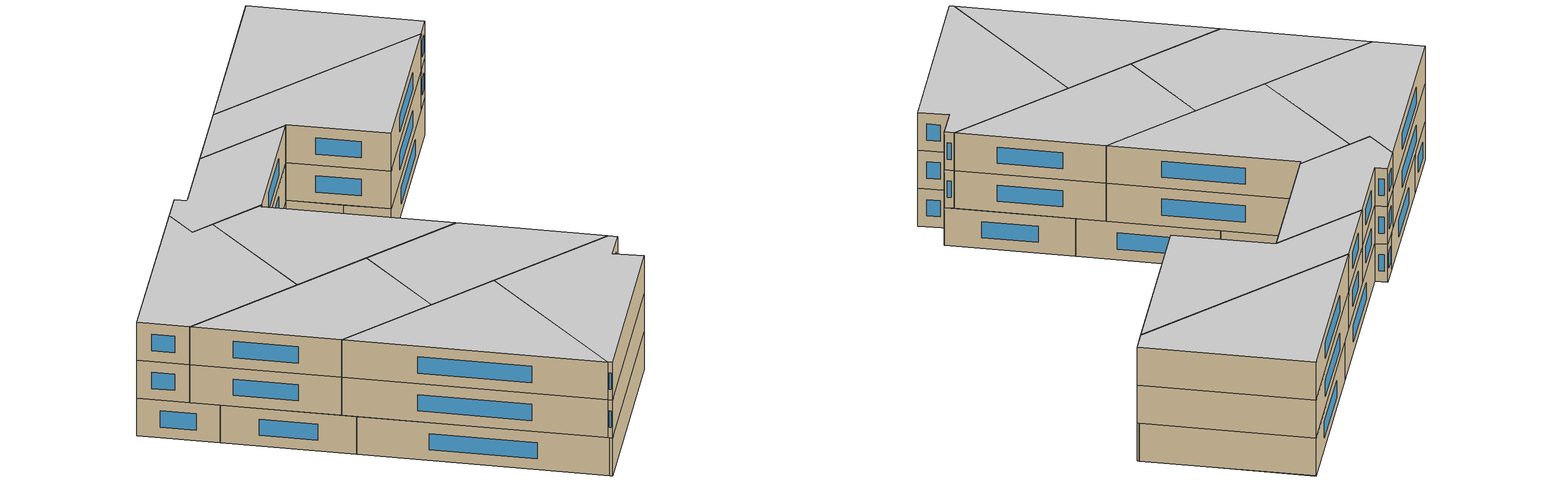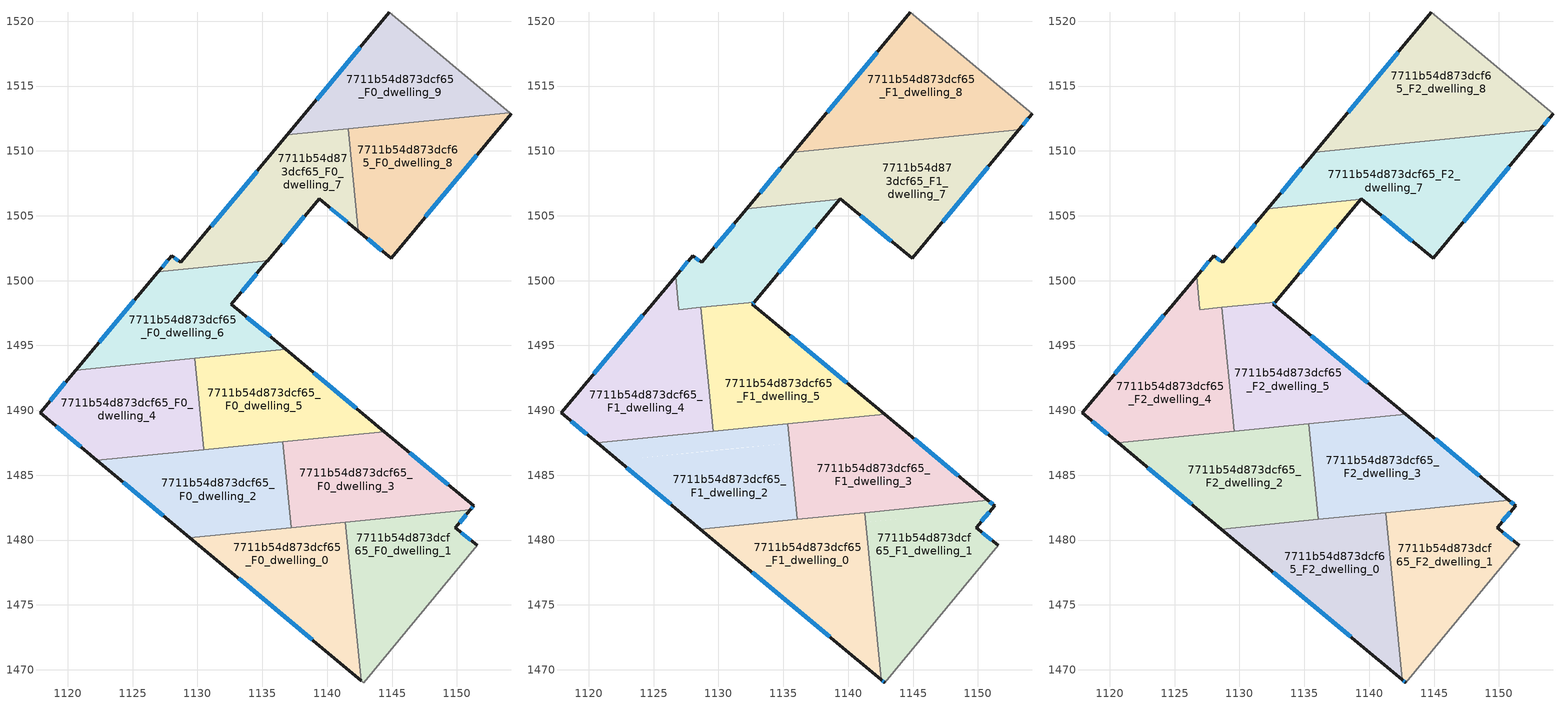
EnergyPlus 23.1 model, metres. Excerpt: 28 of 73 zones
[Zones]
7711b54d873dcf65_F0_dwelling_0
 floor ground (EU_floor_Construction): 1141.41,1481.38 1142.62,1469.16 1129.4,1480.18 z0
 wall outside (EU_wall_Construction): 1129.4,1480.18 1142.62,1469.16 z0:3
 wall to 7711b54d873dcf65_F0_dwelling_1 (EU_wall_Construction): 1142.62,1469.16 1141.41,1481.38 z0:3
 wall to 7711b54d873dcf65_F0_dwelling_2 (EU_wall_Construction): 1137.23,1480.96 1129.4,1480.18 z0:3
 wall to 7711b54d873dcf65_F0_dwelling_3 (EU_wall_Construction): 1141.41,1481.38 1137.23,1480.96 z0:3
 window (EU_Window_Construction): 1133.18,1477.03 1138.85,1472.31 z0.86:2.14
7711b54d873dcf65_F0_dwelling_1
 floor ground (EU_floor_Construction): 1151.03,1482.34 1149.87,1480.95 1151.57,1479.59 1142.8,1469.02 1142.62,1469.16 1141.41,1481.38 z0
 wall outside (EU_wall_Construction): 1151.57,1479.59 1149.87,1480.95 1151.03,1482.34 z0:3
 wall adiabatic (EU_wall_Construction): 1142.62,1469.16 1142.8,1469.02 1151.57,1479.59 z0:3
 wall to 7711b54d873dcf65_F0_dwelling_3 (EU_wall_Construction): 1151.03,1482.34 1141.41,1481.38 z0:3
 window (EU_Window_Construction): 1151.08,1479.98 1150.35,1480.56 / 1150.2,1481.35 1150.7,1481.94 z0.86:2.14
7711b54d873dcf65_F0_dwelling_2
 floor ground (EU_floor_Construction): 1136.57,1487.58 1137.23,1480.96 1129.4,1480.18 1122.23,1486.16 z0
 wall outside (EU_wall_Construction): 1122.23,1486.16 1129.4,1480.18 z0:3
 wall to 7711b54d873dcf65_F0_dwelling_3 (EU_wall_Construction): 1137.23,1480.96 1136.57,1487.58 z0:3
 wall to 7711b54d873dcf65_F0_dwelling_4 (EU_wall_Construction): 1130.5,1486.98 1122.23,1486.16 z0:3
 wall to 7711b54d873dcf65_F0_dwelling_5 (EU_wall_Construction): 1136.57,1487.58 1130.5,1486.98 z0:3
 window (EU_Window_Construction): 1124.28,1484.45 1127.35,1481.89 z0.86:2.14
7711b54d873dcf65_F0_dwelling_3
 floor ground (EU_floor_Construction): 1151.28,1482.63 1151.03,1482.34 1137.23,1480.96 1136.57,1487.58 1144.4,1488.36 z0
 wall outside (EU_wall_Construction): 1151.03,1482.34 1151.28,1482.63 1144.4,1488.36 z0:3
 wall to 7711b54d873dcf65_F0_dwelling_5 (EU_wall_Construction): 1144.4,1488.36 1136.57,1487.58 z0:3
 window (EU_Window_Construction): 1149.31,1484.27 1146.37,1486.73 / 1151.1,1482.42 1151.21,1482.55 z0.86:2.14
7711b54d873dcf65_F0_dwelling_4
 floor ground (EU_floor_Construction): 1129.8,1494 1130.5,1486.98 1122.23,1486.16 1117.86,1489.8 1120.6,1493.08 z0
 wall outside (EU_wall_Construction): 1120.6,1493.08 1117.86,1489.8 1122.23,1486.16 z0:3
 wall to 7711b54d873dcf65_F0_dwelling_5 (EU_wall_Construction): 1130.5,1486.98 1129.8,1494 z0:3
 wall to 7711b54d873dcf65_F0_dwelling_6 (EU_wall_Construction): 1129.8,1494 1120.6,1493.08 z0:3
 window (EU_Window_Construction): 1119.82,1492.15 1118.64,1490.74 / 1119.11,1488.76 1120.98,1487.2 z0.86:2.14
7711b54d873dcf65_F0_dwelling_5
 floor ground (EU_floor_Construction): 1144.4,1488.36 1130.5,1486.98 1129.8,1494 1136.8,1494.7 z0
 wall outside (EU_wall_Construction): 1144.4,1488.36 1136.8,1494.7 z0:3
 wall to 7711b54d873dcf65_F0_dwelling_6 (EU_wall_Construction): 1136.8,1494.7 1129.8,1494 z0:3
 window (EU_Window_Construction): 1142.23,1490.17 1138.97,1492.89 z0.86:2.14
7711b54d873dcf65_F0_dwelling_6
 floor ground (EU_floor_Construction): 1135.4,1501.54 1135.35,1501.48 1132.61,1498.19 1136.8,1494.7 1120.6,1493.08 1126.94,1500.64 1126.99,1500.7 z0
 wall outside (EU_wall_Construction): 1126.99,1500.7 1126.94,1500.64 1120.6,1493.08 / 1136.8,1494.7 1132.61,1498.19 1135.35,1501.48 1135.4,1501.54 z0:3
 wall to 7711b54d873dcf65_F0_dwelling_7 (EU_wall_Construction): 1135.4,1501.54 1126.99,1500.7 z0:3
 window (EU_Window_Construction): 1133.4,1499.13 1134.57,1500.54 / 1135.61,1495.69 1133.81,1497.19 / 1125.13,1498.48 1122.42,1495.24 z0.86:2.14
7711b54d873dcf65_F0_dwelling_7
 floor ground (EU_floor_Construction): 1141.61,1511.71 1142.4,1503.81 1139.37,1506.31 1135.4,1501.54 1126.99,1500.7 1128.02,1501.93 1128.73,1501.4 1136.93,1511.24 z0
 wall outside (EU_wall_Construction): 1136.93,1511.24 1128.73,1501.4 1128.02,1501.93 1126.99,1500.7 / 1135.4,1501.54 1139.37,1506.31 1142.4,1503.81 z0:3
 wall to 7711b54d873dcf65_F0_dwelling_8 (EU_wall_Construction): 1142.4,1503.81 1141.61,1511.71 z0:3
 wall to 7711b54d873dcf65_F0_dwelling_9 (EU_wall_Construction): 1141.61,1511.71 1136.93,1511.24 z0:3
 window (EU_Window_Construction): 1128.52,1501.55 1128.22,1501.78 / 1134.59,1508.43 1131.07,1504.21 / 1140.24,1505.59 1141.53,1504.52 / 1136.54,1502.9 1138.24,1504.94 / 1127.72,1501.58 1127.28,1501.05 z0.86:2.14
7711b54d873dcf65_F0_dwelling_8
 floor ground (EU_floor_Construction): 1154.17,1512.86 1144.92,1501.72 1142.4,1503.81 1141.61,1511.71 1154.07,1512.95 z0
 wall outside (EU_wall_Construction): 1142.4,1503.81 1144.92,1501.72 1154.17,1512.86 z0:3
 wall adiabatic (EU_wall_Construction): 1154.17,1512.86 1154.07,1512.95 z0:3
 wall to 7711b54d873dcf65_F0_dwelling_9 (EU_wall_Construction): 1154.07,1512.95 1141.61,1511.71 z0:3
 window (EU_Window_Construction): 1143.12,1503.21 1144.2,1502.32 / 1147.56,1504.91 1151.53,1509.68 z0.86:2.14
7711b54d873dcf65_F0_dwelling_9
 floor ground (EU_floor_Construction): 1154.07,1512.95 1136.93,1511.24 1144.8,1520.67 z0
 wall outside (EU_wall_Construction): 1144.8,1520.67 1136.93,1511.24 z0:3
 wall adiabatic (EU_wall_Construction): 1154.07,1512.95 1144.8,1520.67 z0:3
 window (EU_Window_Construction): 1142.55,1517.98 1139.18,1513.93 z0.86:2.14
7711b54d873dcf65_F1_dwelling_0
 floor to 7711b54d873dcf65_F0_dwelling_0 (EU_floor_Construction): 1141.33,1481.37 1142.54,1469.23 1129.4,1480.18 z3
 floor to 7711b54d873dcf65_F0_dwelling_2 (EU_floor_Construction): 1137.15,1481.7 1137.23,1480.96 1129.4,1480.18 1128.6,1480.85 z3
 floor to 7711b54d873dcf65_F0_dwelling_3 (EU_floor_Construction): 1141.26,1482.11 1141.33,1481.37 1137.23,1480.96 1137.15,1481.7 z3
 wall outside (EU_wall_Construction): 1128.6,1480.85 1142.54,1469.23 z3:6
 wall to 7711b54d873dcf65_F1_dwelling_1 (EU_wall_Construction): 1142.54,1469.23 1141.26,1482.11 z3:6
 wall to 7711b54d873dcf65_F1_dwelling_2 (EU_wall_Construction): 1136.07,1481.59 1128.6,1480.85 z3:6
 wall to 7711b54d873dcf65_F1_dwelling_3 (EU_wall_Construction): 1141.26,1482.11 1136.07,1481.59 z3:6
 window (EU_Window_Construction): 1132.58,1477.53 1138.56,1472.55 z3.86:5.14
7711b54d873dcf65_F1_dwelling_1
 floor to 7711b54d873dcf65_F0_dwelling_1 (EU_floor_Construction): 1151.03,1482.34 1149.87,1480.95 1151.57,1479.59 1142.8,1469.02 1142.62,1469.16 1141.41,1481.38 z3
 floor to 7711b54d873dcf65_F0_dwelling_3 (EU_floor_Construction): 1151.28,1482.63 1151.03,1482.34 1141.33,1481.37 1141.26,1482.11 1150.77,1483.06 z3
 floor to 7711b54d873dcf65_F0_dwelling_0 (EU_floor_Construction): 1141.41,1481.38 1142.62,1469.16 1142.54,1469.23 1141.33,1481.37 z3
 wall outside (EU_wall_Construction): 1151.57,1479.59 1149.87,1480.95 1151.28,1482.63 1150.77,1483.06 / 1142.54,1469.23 1142.8,1469.02 z3:6
 wall adiabatic (EU_wall_Construction): 1142.8,1469.02 1151.57,1479.59 z3:6
 wall to 7711b54d873dcf65_F1_dwelling_3 (EU_wall_Construction): 1150.77,1483.06 1141.26,1482.11 z3:6
 window (EU_Window_Construction): 1150.27,1481.43 1150.88,1482.15 / 1151.08,1479.98 1150.35,1480.56 / 1142.61,1469.17 1142.73,1469.08 / 1151.13,1482.75 1150.92,1482.94 z3.86:5.14
7711b54d873dcf65_F1_dwelling_2
 floor to 7711b54d873dcf65_F0_dwelling_2 (EU_floor_Construction): 1135.49,1487.48 1136.07,1481.59 1128.6,1480.85 1122.24,1486.16 z3
 floor to 7711b54d873dcf65_F0_dwelling_4 (EU_floor_Construction): 1130.35,1488.45 1130.5,1486.98 1122.24,1486.16 1120.64,1487.48 z3
 floor to 7711b54d873dcf65_F0_dwelling_5 (EU_floor_Construction): 1135.34,1488.95 1135.49,1487.48 1130.5,1486.98 1130.35,1488.45 z3
 wall outside (EU_wall_Construction): 1120.64,1487.48 1128.6,1480.85 z3:6
 wall to 7711b54d873dcf65_F1_dwelling_3 (EU_wall_Construction): 1136.07,1481.59 1135.34,1488.95 z3:6
 wall to 7711b54d873dcf65_F1_dwelling_4 (EU_wall_Construction): 1129.59,1488.37 1120.64,1487.48 z3:6
 wall to 7711b54d873dcf65_F1_dwelling_5 (EU_wall_Construction): 1135.34,1488.95 1129.59,1488.37 z3:6
 window (EU_Window_Construction): 1122.92,1485.59 1126.33,1482.75 z3.86:5.14
7711b54d873dcf65_F1_dwelling_3
 floor to 7711b54d873dcf65_F0_dwelling_3 (EU_floor_Construction): 1150.77,1483.06 1137.15,1481.7 1136.57,1487.58 1144.4,1488.36 z3
 floor to 7711b54d873dcf65_F0_dwelling_5 (EU_floor_Construction): 1144.4,1488.36 1135.49,1487.48 1135.34,1488.95 1142.81,1489.69 z3
 floor to 7711b54d873dcf65_F0_dwelling_2 (EU_floor_Construction): 1136.57,1487.58 1137.15,1481.7 1136.07,1481.59 1135.49,1487.48 z3
 wall outside (EU_wall_Construction): 1150.77,1483.06 1142.81,1489.69 z3:6
 wall to 7711b54d873dcf65_F1_dwelling_5 (EU_wall_Construction): 1142.81,1489.69 1135.34,1488.95 z3:6
 window (EU_Window_Construction): 1148.5,1484.95 1145.08,1487.8 z3.86:5.14
7711b54d873dcf65_F1_dwelling_4
 floor to 7711b54d873dcf65_F0_dwelling_4 (EU_floor_Construction): 1129.04,1493.92 1129.59,1488.37 1120.64,1487.48 1117.86,1489.8 1120.61,1493.08 z3
 floor to 7711b54d873dcf65_F0_dwelling_6 (EU_floor_Construction): 1126.7,1500.35 1126.95,1497.77 1128.64,1497.94 1129.04,1493.92 1120.61,1493.08 z3
 wall outside (EU_wall_Construction): 1126.7,1500.35 1117.86,1489.8 1120.64,1487.48 z3:6
 wall to 7711b54d873dcf65_F1_dwelling_6 (EU_wall_Construction): 1128.64,1497.94 1126.95,1497.77 1126.7,1500.35 z3:6
 wall to 7711b54d873dcf65_F1_dwelling_5 (EU_wall_Construction): 1129.59,1488.37 1128.64,1497.94 z3:6
 window (EU_Window_Construction): 1118.65,1489.14 1119.85,1488.15 / 1124.17,1497.34 1120.38,1492.82 z3.86:5.14
7711b54d873dcf65_F1_dwelling_5
 floor to 7711b54d873dcf65_F0_dwelling_5 (EU_floor_Construction): 1142.81,1489.69 1130.35,1488.45 1129.8,1494 1136.8,1494.7 z3
 floor to 7711b54d873dcf65_F0_dwelling_4 (EU_floor_Construction): 1129.8,1494 1130.35,1488.45 1129.59,1488.37 1129.04,1493.92 z3
 floor to 7711b54d873dcf65_F0_dwelling_6 (EU_floor_Construction): 1136.8,1494.7 1129.04,1493.92 1128.64,1497.94 1132.75,1498.35 1132.61,1498.19 z3
 wall outside (EU_wall_Construction): 1142.81,1489.69 1132.61,1498.19 1132.75,1498.35 z3:6
 wall to 7711b54d873dcf65_F1_dwelling_6 (EU_wall_Construction): 1132.75,1498.35 1128.64,1497.94 z3:6
 window (EU_Window_Construction): 1139.9,1492.12 1135.53,1495.76 / 1132.65,1498.23 1132.71,1498.3 z3.86:5.14
7711b54d873dcf65_F1_dwelling_6
 floor to 7711b54d873dcf65_F0_dwelling_6 (EU_floor_Construction): 1135.4,1501.54 1135.35,1501.48 1132.75,1498.35 1126.95,1497.77 1126.7,1500.35 1126.94,1500.64 1126.99,1500.7 z3
 floor to 7711b54d873dcf65_F0_dwelling_7 (EU_floor_Construction): 1139.33,1506.25 1135.4,1501.54 1126.99,1500.7 1128.02,1501.93 1128.73,1501.4 1132.18,1505.54 z3
 wall outside (EU_wall_Construction): 1132.18,1505.54 1128.73,1501.4 1128.02,1501.93 1126.7,1500.35 / 1132.75,1498.35 1139.33,1506.25 z3:6
 wall to 7711b54d873dcf65_F1_dwelling_7 (EU_wall_Construction): 1139.33,1506.25 1132.18,1505.54 z3:6
 window (EU_Window_Construction): 1127.64,1501.48 1127.07,1500.8 / 1128.52,1501.55 1128.22,1501.78 / 1131.2,1504.36 1129.71,1502.58 / 1134.63,1500.61 1137.45,1504 z3.86:5.14
7711b54d873dcf65_F1_dwelling_7
 floor to 7711b54d873dcf65_F0_dwelling_7 (EU_floor_Construction): 1141.73,1510.49 1142.4,1503.81 1139.37,1506.31 1139.33,1506.25 1132.18,1505.54 1135.82,1509.9 z3
 floor to 7711b54d873dcf65_F0_dwelling_8 (EU_floor_Construction): 1153.15,1511.63 1144.92,1501.72 1142.4,1503.81 1141.73,1510.49 z3
 wall outside (EU_wall_Construction): 1139.33,1506.25 1139.37,1506.31 1144.92,1501.72 1153.15,1511.63 / 1135.82,1509.9 1132.18,1505.54 z3:6
 wall to 7711b54d873dcf65_F1_dwelling_8 (EU_wall_Construction): 1153.15,1511.63 1135.82,1509.9 z3:6
 window (EU_Window_Construction): 1147.27,1504.55 1150.8,1508.8 / 1140.96,1505 1143.34,1503.03 / 1134.78,1508.65 1133.22,1506.79 z3.86:5.14
7711b54d873dcf65_F1_dwelling_8
 floor to 7711b54d873dcf65_F0_dwelling_8 (EU_floor_Construction): 1154.17,1512.86 1153.15,1511.63 1141.73,1510.49 1141.61,1511.71 1154.07,1512.95 z3
 floor to 7711b54d873dcf65_F0_dwelling_9 (EU_floor_Construction): 1154.07,1512.95 1136.93,1511.24 1144.8,1520.67 z3
 floor to 7711b54d873dcf65_F0_dwelling_7 (EU_floor_Construction): 1141.61,1511.71 1141.73,1510.49 1135.82,1509.9 1136.93,1511.24 z3
 wall outside (EU_wall_Construction): 1153.15,1511.63 1154.17,1512.86 / 1144.8,1520.67 1135.82,1509.9 z3:6
 wall adiabatic (EU_wall_Construction): 1154.17,1512.86 1144.8,1520.67 z3:6
 window (EU_Window_Construction): 1153.44,1511.98 1153.88,1512.51 / 1142.23,1517.59 1138.38,1512.98 z3.86:5.14
7711b54d873dcf65_F2_dwelling_0
 floor to 7711b54d873dcf65_F1_dwelling_0 (EU_floor_Construction): 1141.26,1482.11 1142.54,1469.23 1128.6,1480.85 z6
 wall outside (EU_wall_Construction): 1128.6,1480.85 1142.54,1469.23 z6:9
 wall to 7711b54d873dcf65_F2_dwelling_1 (EU_wall_Construction): 1142.54,1469.23 1141.26,1482.11 z6:9
 wall to 7711b54d873dcf65_F2_dwelling_2 (EU_wall_Construction): 1136.07,1481.59 1128.6,1480.85 z6:9
 wall to 7711b54d873dcf65_F2_dwelling_3 (EU_wall_Construction): 1141.26,1482.11 1136.07,1481.59 z6:9
 window (EU_Window_Construction): 1132.58,1477.53 1138.56,1472.55 z6.86:8.14
 ceiling to 7711b54d873dcf65_F3_dwelling_0 (EU_floor_Construction): 1142.54,1469.23 1141.26,1482.11 1128.6,1480.85 z9
7711b54d873dcf65_F2_dwelling_1
 floor to 7711b54d873dcf65_F1_dwelling_1 (EU_floor_Construction): 1151.28,1482.63 1149.87,1480.95 1151.57,1479.59 1142.8,1469.02 1142.54,1469.23 1141.26,1482.11 1150.77,1483.06 z6
 wall outside (EU_wall_Construction): 1151.57,1479.59 1149.87,1480.95 1151.28,1482.63 1150.77,1483.06 / 1142.54,1469.23 1142.8,1469.02 z6:9
 wall adiabatic (EU_wall_Construction): 1142.8,1469.02 1151.57,1479.59 z6:9
 wall to 7711b54d873dcf65_F2_dwelling_3 (EU_wall_Construction): 1150.77,1483.06 1141.26,1482.11 z6:9
 window (EU_Window_Construction): 1150.27,1481.43 1150.88,1482.15 / 1151.08,1479.98 1150.35,1480.56 / 1142.61,1469.17 1142.73,1469.08 / 1151.13,1482.75 1150.92,1482.94 z6.86:8.14
 ceiling to 7711b54d873dcf65_F3_dwelling_1 (EU_floor_Construction): 1142.8,1469.02 1151.57,1479.59 1149.87,1480.95 1151.28,1482.63 1150.77,1483.06 1141.26,1482.11 1142.54,1469.23 z9
7711b54d873dcf65_F2_dwelling_2
 floor to 7711b54d873dcf65_F1_dwelling_2 (EU_floor_Construction): 1135.34,1488.95 1136.07,1481.59 1128.6,1480.85 1120.64,1487.48 z6
 wall outside (EU_wall_Construction): 1120.64,1487.48 1128.6,1480.85 z6:9
 wall to 7711b54d873dcf65_F2_dwelling_3 (EU_wall_Construction): 1136.07,1481.59 1135.34,1488.95 z6:9
 wall to 7711b54d873dcf65_F2_dwelling_4 (EU_wall_Construction): 1129.59,1488.37 1120.64,1487.48 z6:9
 wall to 7711b54d873dcf65_F2_dwelling_5 (EU_wall_Construction): 1135.34,1488.95 1129.59,1488.37 z6:9
 window (EU_Window_Construction): 1122.92,1485.59 1126.33,1482.75 z6.86:8.14
 ceiling to 7711b54d873dcf65_F3_dwelling_2 (EU_floor_Construction): 1136.07,1481.59 1135.34,1488.95 1120.64,1487.48 1128.6,1480.85 z9
7711b54d873dcf65_F2_dwelling_3
 floor to 7711b54d873dcf65_F1_dwelling_3 (EU_floor_Construction): 1150.77,1483.06 1136.07,1481.59 1135.34,1488.95 1142.81,1489.69 z6
 wall outside (EU_wall_Construction): 1150.77,1483.06 1142.81,1489.69 z6:9
 wall to 7711b54d873dcf65_F2_dwelling_5 (EU_wall_Construction): 1142.81,1489.69 1135.34,1488.95 z6:9
 window (EU_Window_Construction): 1148.5,1484.95 1145.08,1487.8 z6.86:8.14
 ceiling to 7711b54d873dcf65_F3_dwelling_3 (EU_floor_Construction): 1150.77,1483.06 1142.81,1489.69 1135.34,1488.95 1136.07,1481.59 z9
7711b54d873dcf65_F2_dwelling_4
 floor to 7711b54d873dcf65_F1_dwelling_4 (EU_floor_Construction): 1128.64,1497.94 1129.59,1488.37 1120.64,1487.48 1117.86,1489.8 1126.7,1500.35 1126.95,1497.77 z6
 wall outside (EU_wall_Construction): 1126.7,1500.35 1117.86,1489.8 1120.64,1487.48 z6:9
 wall to 7711b54d873dcf65_F2_dwelling_6 (EU_wall_Construction): 1128.64,1497.94 1126.95,1497.77 1126.7,1500.35 z6:9
 wall to 7711b54d873dcf65_F2_dwelling_5 (EU_wall_Construction): 1129.59,1488.37 1128.64,1497.94 z6:9
 window (EU_Window_Construction): 1118.65,1489.14 1119.85,1488.15 / 1124.17,1497.34 1120.38,1492.82 z6.86:8.14
 ceiling to 7711b54d873dcf65_F3_dwelling_4 (EU_floor_Construction): 1129.59,1488.37 1128.64,1497.94 1126.95,1497.77 1126.7,1500.35 1117.86,1489.8 1120.64,1487.48 z9
7711b54d873dcf65_F2_dwelling_5
 floor to 7711b54d873dcf65_F1_dwelling_5 (EU_floor_Construction): 1142.81,1489.69 1129.59,1488.37 1128.64,1497.94 1132.75,1498.35 1132.61,1498.19 z6
 wall outside (EU_wall_Construction): 1142.81,1489.69 1132.61,1498.19 1132.75,1498.35 z6:9
 wall to 7711b54d873dcf65_F2_dwelling_6 (EU_wall_Construction): 1132.75,1498.35 1128.64,1497.94 z6:9
 window (EU_Window_Construction): 1139.9,1492.12 1135.53,1495.76 / 1132.65,1498.23 1132.71,1498.3 z6.86:8.14
 ceiling to 7711b54d873dcf65_F3_dwelling_5 (EU_floor_Construction): 1142.81,1489.69 1132.61,1498.19 1132.75,1498.35 1128.64,1497.94 1129.59,1488.37 z9
7711b54d873dcf65_F2_dwelling_6
 floor to 7711b54d873dcf65_F1_dwelling_6 (EU_floor_Construction): 1139.33,1506.25 1132.75,1498.35 1126.95,1497.78 1126.7,1500.35 1128.02,1501.93 1128.73,1501.4 1132.18,1505.54 z6
 wall outside (EU_wall_Construction): 1132.18,1505.54 1128.73,1501.4 1128.02,1501.93 1126.7,1500.35 / 1132.75,1498.35 1139.33,1506.25 z6:9
 wall to 7711b54d873dcf65_F2_dwelling_7 (EU_wall_Construction): 1139.33,1506.25 1132.18,1505.54 z6:9
 window (EU_Window_Construction): 1127.64,1501.48 1127.07,1500.8 / 1128.52,1501.55 1128.22,1501.78 / 1131.2,1504.36 1129.71,1502.58 / 1134.63,1500.61 1137.45,1504 z6.86:8.14
 ceiling to 7711b54d873dcf65_F3_dwelling_6 (EU_floor_Construction): 1132.75,1498.35 1139.33,1506.25 1132.18,1505.54 1128.73,1501.4 1128.02,1501.93 1126.7,1500.35 1126.95,1497.78 z9
7711b54d873dcf65_F2_dwelling_7
 floor to 7711b54d873dcf65_F1_dwelling_7 (EU_floor_Construction): 1153.15,1511.63 1144.92,1501.72 1139.37,1506.31 1139.33,1506.25 1132.18,1505.54 1135.82,1509.9 z6
 wall outside (EU_wall_Construction): 1139.33,1506.25 1139.37,1506.31 1144.92,1501.72 1153.15,1511.63 / 1135.82,1509.9 1132.18,1505.54 z6:9
 wall to 7711b54d873dcf65_F2_dwelling_8 (EU_wall_Construction): 1153.15,1511.63 1135.82,1509.9 z6:9
 window (EU_Window_Construction): 1147.27,1504.55 1150.8,1508.8 / 1140.96,1505 1143.34,1503.03 / 1134.78,1508.65 1133.22,1506.79 z6.86:8.14
 ceiling to 7711b54d873dcf65_F3_dwelling_7 (EU_floor_Construction): 1144.92,1501.72 1153.15,1511.63 1135.82,1509.9 1132.18,1505.54 1139.33,1506.25 1139.37,1506.31 z9
7711b54d873dcf65_F2_dwelling_8
 floor to 7711b54d873dcf65_F1_dwelling_8 (EU_floor_Construction): 1154.17,1512.86 1153.15,1511.63 1135.82,1509.9 1144.8,1520.67 z6
 wall outside (EU_wall_Construction): 1153.15,1511.63 1154.17,1512.86 / 1144.8,1520.67 1135.82,1509.9 z6:9
 wall adiabatic (EU_wall_Construction): 1154.17,1512.86 1144.8,1520.67 z6:9
 window (EU_Window_Construction): 1153.44,1511.98 1153.88,1512.51 / 1142.23,1517.59 1138.38,1512.98 z6.86:8.14
 ceiling to 7711b54d873dcf65_F3_dwelling_8 (EU_floor_Construction): 1153.15,1511.63 1154.17,1512.86 1144.8,1520.67 1135.82,1509.9 z9
shading: 1154.17,1512.86 1144.8,1520.67 z0:6
[Building]
EU S2 Campaign: North Axis=0; Terrain=City; Solar Distribution=FullExterior
[Site:Location]
Helsinki-Vantaa.AP: Latitude=60.317; Longitude=24.963; Time Zone=2; Elevation=54.6
[SizingPeriod:WeatherFileDays]
AnnualSizingPeriod: Begin Month=1; Begin Day of Month=1; End Month=12; End Day of Month=31; Day of Week for Start Day=Monday; Use Weather File Daylight Saving Period=No; Use Weather File Rain and Snow Indicators=No
[MATERIAL]
EU_InternalMass_Material: Roughness=MediumRough; Thickness=0.1; Conductivity=1; Density=1800; Specific Heat=900; Thermal Absorptance=0.9; Solar Absorptance=0.7; Visible Absorptance=0.7
[MATERIAL:NOMASS] Roughness=MediumRough; Thermal Absorptance=0.9; Solar Absorptance=0.7; Visible Absorptance=0.7
Name | Thermal Resistance
EU_wall_NoMass | 1.10183
EU_floor_NoMass | 1.70606
[WINDOWMATERIAL:SIMPLEGLAZINGSYSTEM]
EU_Window_SimpleGlazing: UFactor=3.11035; Solar Heat Gain Coefficient=0.8; Visible Transmittance=0.8
[CONSTRUCTION]
EU_wall_Construction: EU_wall_NoMass
EU_floor_Construction: EU_floor_NoMass
EU_Window_Construction: EU_Window_SimpleGlazing
EU_InternalMass_Construction: EU_InternalMass_Material
[ZONE] Type=1; Multiplier=1; Ceiling Height=autocalculate; Floor Area=autocalculate; Part of Total Floor Area=Yes
Name | Volume
7711b54d873dcf65_F0_dwelling_0 | 222.218
7711b54d873dcf65_F1_dwelling_0; 7711b54d873dcf65_F2_dwelling_0 | 246.922
7711b54d873dcf65_F0_dwelling_1 | 222.24
7711b54d873dcf65_F1_dwelling_1; 7711b54d873dcf65_F2_dwelling_1 | 246.838
7711b54d873dcf65_F0_dwelling_2 | 222.209
7711b54d873dcf65_F1_dwelling_2; 7711b54d873dcf65_F2_dwelling_2 | 246.913
7711b54d873dcf65_F0_dwelling_3 | 222.179
7711b54d873dcf65_F1_dwelling_3; 7711b54d873dcf65_F2_dwelling_3 | 246.929
7711b54d873dcf65_F0_dwelling_4 | 222.22
7711b54d873dcf65_F1_dwelling_4; 7711b54d873dcf65_F2_dwelling_4 | 257.224
7711b54d873dcf65_F0_dwelling_5 | 222.237
7711b54d873dcf65_F1_dwelling_5; 7711b54d873dcf65_F2_dwelling_5 | 246.905
7711b54d873dcf65_F0_dwelling_6 | 221.977
7711b54d873dcf65_F1_dwelling_6 | 159.535
7711b54d873dcf65_F2_dwelling_6 | 159.49
7711b54d873dcf65_F0_dwelling_7 | 221.671
7711b54d873dcf65_F1_dwelling_7; 7711b54d873dcf65_F2_dwelling_7 | 284.806
7711b54d873dcf65_F0_dwelling_8 | 222.928
7711b54d873dcf65_F1_dwelling_8; 7711b54d873dcf65_F2_dwelling_8 | 286.066
7711b54d873dcf65_F0_dwelling_9 | 222.245
[INTERNALMASS] Construction=EU_InternalMass_Construction
Name | Zone or ZoneList | Surface Area
7711b54d873dcf65_F0_dwelling_0_EU_InternalMass | 7711b54d873dcf65_F0_dwelling_0 | 74.0699
7711b54d873dcf65_F0_dwelling_1_EU_InternalMass | 7711b54d873dcf65_F0_dwelling_1 | 74.079
7711b54d873dcf65_F0_dwelling_2_EU_InternalMass | 7711b54d873dcf65_F0_dwelling_2 | 74.0705
7711b54d873dcf65_F0_dwelling_3_EU_InternalMass | 7711b54d873dcf65_F0_dwelling_3 | 74.0619
7711b54d873dcf65_F0_dwelling_4_EU_InternalMass | 7711b54d873dcf65_F0_dwelling_4 | 74.0726
7711b54d873dcf65_F0_dwelling_5_EU_InternalMass | 7711b54d873dcf65_F0_dwelling_5 | 74.0773
7711b54d873dcf65_F0_dwelling_6_EU_InternalMass | 7711b54d873dcf65_F0_dwelling_6 | 73.9928
7711b54d873dcf65_F0_dwelling_7_EU_InternalMass | 7711b54d873dcf65_F0_dwelling_7 | 73.8935
7711b54d873dcf65_F0_dwelling_8_EU_InternalMass | 7711b54d873dcf65_F0_dwelling_8 | 74.3097
7711b54d873dcf65_F0_dwelling_9_EU_InternalMass | 7711b54d873dcf65_F0_dwelling_9 | 74.0817
7711b54d873dcf65_F1_dwelling_0_EU_InternalMass | 7711b54d873dcf65_F1_dwelling_0 | 82.3094
7711b54d873dcf65_F1_dwelling_1_EU_InternalMass | 7711b54d873dcf65_F1_dwelling_1 | 82.2929
7711b54d873dcf65_F1_dwelling_2_EU_InternalMass | 7711b54d873dcf65_F1_dwelling_2 | 82.3063
7711b54d873dcf65_F1_dwelling_3_EU_InternalMass | 7711b54d873dcf65_F1_dwelling_3 | 82.3098
7711b54d873dcf65_F1_dwelling_4_EU_InternalMass | 7711b54d873dcf65_F1_dwelling_4 | 85.7327
7711b54d873dcf65_F1_dwelling_5_EU_InternalMass | 7711b54d873dcf65_F1_dwelling_5 | 82.3047
7711b54d873dcf65_F1_dwelling_6_EU_InternalMass | 7711b54d873dcf65_F1_dwelling_6 | 53.175
7711b54d873dcf65_F1_dwelling_7_EU_InternalMass | 7711b54d873dcf65_F1_dwelling_7 | 94.9338
7711b54d873dcf65_F1_dwelling_8_EU_InternalMass | 7711b54d873dcf65_F1_dwelling_8 | 95.3627
7711b54d873dcf65_F2_dwelling_0_EU_InternalMass | 7711b54d873dcf65_F2_dwelling_0 | 82.3094
7711b54d873dcf65_F2_dwelling_1_EU_InternalMass | 7711b54d873dcf65_F2_dwelling_1 | 82.2929
7711b54d873dcf65_F2_dwelling_2_EU_InternalMass | 7711b54d873dcf65_F2_dwelling_2 | 82.3063
7711b54d873dcf65_F2_dwelling_3_EU_InternalMass | 7711b54d873dcf65_F2_dwelling_3 | 82.3098
7711b54d873dcf65_F2_dwelling_4_EU_InternalMass | 7711b54d873dcf65_F2_dwelling_4 | 85.7327
7711b54d873dcf65_F2_dwelling_5_EU_InternalMass | 7711b54d873dcf65_F2_dwelling_5 | 82.3047
7711b54d873dcf65_F2_dwelling_6_EU_InternalMass | 7711b54d873dcf65_F2_dwelling_6 | 53.175
7711b54d873dcf65_F2_dwelling_7_EU_InternalMass | 7711b54d873dcf65_F2_dwelling_7 | 94.9338
7711b54d873dcf65_F2_dwelling_8_EU_InternalMass | 7711b54d873dcf65_F2_dwelling_8 | 95.3627
[OTHEREQUIPMENT] Fuel Type=Electricity; Design Level Calculation Method=Watts/Area; Power per Zone Floor Area=1; Fraction Latent=0; Fraction Radiant=0; Fraction Lost=0; Carbon Dioxide Generation Rate=0; EndUse Subcategory=EU_Step8_InternalGains
Name | Zone or ZoneList or Space or SpaceList | Schedule
EU_Step8_InternalGain_7711b54d873dcf65_F0_dwelling_0_f000 | 7711b54d873dcf65_F0_dwelling_0 | EU_Step8_GainSchedule_7711b54d873dcf65_F0_dwelling_0_f000
EU_Step8_InternalGain_7711b54d873dcf65_F0_dwelling_1_f000 | 7711b54d873dcf65_F0_dwelling_1 | EU_Step8_GainSchedule_7711b54d873dcf65_F0_dwelling_1_f000
EU_Step8_InternalGain_7711b54d873dcf65_F0_dwelling_2_f000 | 7711b54d873dcf65_F0_dwelling_2 | EU_Step8_GainSchedule_7711b54d873dcf65_F0_dwelling_2_f000
EU_Step8_InternalGain_7711b54d873dcf65_F0_dwelling_3_f000 | 7711b54d873dcf65_F0_dwelling_3 | EU_Step8_GainSchedule_7711b54d873dcf65_F0_dwelling_3_f000
EU_Step8_InternalGain_7711b54d873dcf65_F0_dwelling_4_f000 | 7711b54d873dcf65_F0_dwelling_4 | EU_Step8_GainSchedule_7711b54d873dcf65_F0_dwelling_4_f000
EU_Step8_InternalGain_7711b54d873dcf65_F0_dwelling_5_f000 | 7711b54d873dcf65_F0_dwelling_5 | EU_Step8_GainSchedule_7711b54d873dcf65_F0_dwelling_5_f000
EU_Step8_InternalGain_7711b54d873dcf65_F0_dwelling_6_f000 | 7711b54d873dcf65_F0_dwelling_6 | EU_Step8_GainSchedule_7711b54d873dcf65_F0_dwelling_6_f000
EU_Step8_InternalGain_7711b54d873dcf65_F0_dwelling_7_f000 | 7711b54d873dcf65_F0_dwelling_7 | EU_Step8_GainSchedule_7711b54d873dcf65_F0_dwelling_7_f000
EU_Step8_InternalGain_7711b54d873dcf65_F0_dwelling_8_f000 | 7711b54d873dcf65_F0_dwelling_8 | EU_Step8_GainSchedule_7711b54d873dcf65_F0_dwelling_8_f000
EU_Step8_InternalGain_7711b54d873dcf65_F0_dwelling_9_f000 | 7711b54d873dcf65_F0_dwelling_9 | EU_Step8_GainSchedule_7711b54d873dcf65_F0_dwelling_9_f000
EU_Step8_InternalGain_7711b54d873dcf65_F1_dwelling_0_f000 | 7711b54d873dcf65_F1_dwelling_0 | EU_Step8_GainSchedule_7711b54d873dcf65_F1_dwelling_0_f000
EU_Step8_InternalGain_7711b54d873dcf65_F1_dwelling_1_f000 | 7711b54d873dcf65_F1_dwelling_1 | EU_Step8_GainSchedule_7711b54d873dcf65_F1_dwelling_1_f000
EU_Step8_InternalGain_7711b54d873dcf65_F1_dwelling_2_f000 | 7711b54d873dcf65_F1_dwelling_2 | EU_Step8_GainSchedule_7711b54d873dcf65_F1_dwelling_2_f000
EU_Step8_InternalGain_7711b54d873dcf65_F1_dwelling_3_f000 | 7711b54d873dcf65_F1_dwelling_3 | EU_Step8_GainSchedule_7711b54d873dcf65_F1_dwelling_3_f000
EU_Step8_InternalGain_7711b54d873dcf65_F1_dwelling_4_f000 | 7711b54d873dcf65_F1_dwelling_4 | EU_Step8_GainSchedule_7711b54d873dcf65_F1_dwelling_4_f000
EU_Step8_InternalGain_7711b54d873dcf65_F1_dwelling_5_f000 | 7711b54d873dcf65_F1_dwelling_5 | EU_Step8_GainSchedule_7711b54d873dcf65_F1_dwelling_5_f000
EU_Step8_InternalGain_7711b54d873dcf65_F1_dwelling_6_f000 | 7711b54d873dcf65_F1_dwelling_6 | EU_Step8_GainSchedule_7711b54d873dcf65_F1_dwelling_6_f000
EU_Step8_InternalGain_7711b54d873dcf65_F1_dwelling_7_f000 | 7711b54d873dcf65_F1_dwelling_7 | EU_Step8_GainSchedule_7711b54d873dcf65_F1_dwelling_7_f000
EU_Step8_InternalGain_7711b54d873dcf65_F1_dwelling_8_f000 | 7711b54d873dcf65_F1_dwelling_8 | EU_Step8_GainSchedule_7711b54d873dcf65_F1_dwelling_8_f000
EU_Step8_InternalGain_7711b54d873dcf65_F2_dwelling_0_f000 | 7711b54d873dcf65_F2_dwelling_0 | EU_Step8_GainSchedule_7711b54d873dcf65_F2_dwelling_0_f000
EU_Step8_InternalGain_7711b54d873dcf65_F2_dwelling_1_f000 | 7711b54d873dcf65_F2_dwelling_1 | EU_Step8_GainSchedule_7711b54d873dcf65_F2_dwelling_1_f000
EU_Step8_InternalGain_7711b54d873dcf65_F2_dwelling_2_f000 | 7711b54d873dcf65_F2_dwelling_2 | EU_Step8_GainSchedule_7711b54d873dcf65_F2_dwelling_2_f000
EU_Step8_InternalGain_7711b54d873dcf65_F2_dwelling_3_f000 | 7711b54d873dcf65_F2_dwelling_3 | EU_Step8_GainSchedule_7711b54d873dcf65_F2_dwelling_3_f000
EU_Step8_InternalGain_7711b54d873dcf65_F2_dwelling_4_f000 | 7711b54d873dcf65_F2_dwelling_4 | EU_Step8_GainSchedule_7711b54d873dcf65_F2_dwelling_4_f000
EU_Step8_InternalGain_7711b54d873dcf65_F2_dwelling_5_f000 | 7711b54d873dcf65_F2_dwelling_5 | EU_Step8_GainSchedule_7711b54d873dcf65_F2_dwelling_5_f000
EU_Step8_InternalGain_7711b54d873dcf65_F2_dwelling_6_f000 | 7711b54d873dcf65_F2_dwelling_6 | EU_Step8_GainSchedule_7711b54d873dcf65_F2_dwelling_6_f000
EU_Step8_InternalGain_7711b54d873dcf65_F2_dwelling_7_f000 | 7711b54d873dcf65_F2_dwelling_7 | EU_Step8_GainSchedule_7711b54d873dcf65_F2_dwelling_7_f000
EU_Step8_InternalGain_7711b54d873dcf65_F2_dwelling_8_f000 | 7711b54d873dcf65_F2_dwelling_8 | EU_Step8_GainSchedule_7711b54d873dcf65_F2_dwelling_8_f000
[ZONEVENTILATION:DESIGNFLOWRATE] Schedule=EU_AlwaysOn; Design Flow Rate Calculation Method=AirChanges/Hour; Air Changes per Hour=0.756316; Ventilation Type=Natural; Fan Pressure Rise=0; Fan Total Efficiency=1; Constant Term Coefficient=1; Temperature Term Coefficient=0; Velocity Term Coefficient=0; Velocity Squared Term Coefficient=0; Minimum Indoor Temperature=-100; Maximum Indoor Temperature=100; Delta Temperature=-100; Minimum Outdoor Temperature=-100; Maximum Outdoor Temperature=100; Maximum Wind Speed=40
Name | Zone or ZoneList or Space or SpaceList
EU_ConstantAir_7711b54d873dcf65_F0_dwelling_0 | 7711b54d873dcf65_F0_dwelling_0
EU_ConstantAir_7711b54d873dcf65_F0_dwelling_1 | 7711b54d873dcf65_F0_dwelling_1
EU_ConstantAir_7711b54d873dcf65_F0_dwelling_2 | 7711b54d873dcf65_F0_dwelling_2
EU_ConstantAir_7711b54d873dcf65_F0_dwelling_3 | 7711b54d873dcf65_F0_dwelling_3
EU_ConstantAir_7711b54d873dcf65_F0_dwelling_4 | 7711b54d873dcf65_F0_dwelling_4
EU_ConstantAir_7711b54d873dcf65_F0_dwelling_5 | 7711b54d873dcf65_F0_dwelling_5
EU_ConstantAir_7711b54d873dcf65_F0_dwelling_6 | 7711b54d873dcf65_F0_dwelling_6
EU_ConstantAir_7711b54d873dcf65_F0_dwelling_7 | 7711b54d873dcf65_F0_dwelling_7
EU_ConstantAir_7711b54d873dcf65_F0_dwelling_8 | 7711b54d873dcf65_F0_dwelling_8
EU_ConstantAir_7711b54d873dcf65_F0_dwelling_9 | 7711b54d873dcf65_F0_dwelling_9
EU_ConstantAir_7711b54d873dcf65_F1_dwelling_0 | 7711b54d873dcf65_F1_dwelling_0
EU_ConstantAir_7711b54d873dcf65_F1_dwelling_1 | 7711b54d873dcf65_F1_dwelling_1
EU_ConstantAir_7711b54d873dcf65_F1_dwelling_2 | 7711b54d873dcf65_F1_dwelling_2
EU_ConstantAir_7711b54d873dcf65_F1_dwelling_3 | 7711b54d873dcf65_F1_dwelling_3
EU_ConstantAir_7711b54d873dcf65_F1_dwelling_4 | 7711b54d873dcf65_F1_dwelling_4
EU_ConstantAir_7711b54d873dcf65_F1_dwelling_5 | 7711b54d873dcf65_F1_dwelling_5
EU_ConstantAir_7711b54d873dcf65_F1_dwelling_6 | 7711b54d873dcf65_F1_dwelling_6
EU_ConstantAir_7711b54d873dcf65_F1_dwelling_7 | 7711b54d873dcf65_F1_dwelling_7
EU_ConstantAir_7711b54d873dcf65_F1_dwelling_8 | 7711b54d873dcf65_F1_dwelling_8
EU_ConstantAir_7711b54d873dcf65_F2_dwelling_0 | 7711b54d873dcf65_F2_dwelling_0
EU_ConstantAir_7711b54d873dcf65_F2_dwelling_1 | 7711b54d873dcf65_F2_dwelling_1
EU_ConstantAir_7711b54d873dcf65_F2_dwelling_2 | 7711b54d873dcf65_F2_dwelling_2
EU_ConstantAir_7711b54d873dcf65_F2_dwelling_3 | 7711b54d873dcf65_F2_dwelling_3
EU_ConstantAir_7711b54d873dcf65_F2_dwelling_4 | 7711b54d873dcf65_F2_dwelling_4
EU_ConstantAir_7711b54d873dcf65_F2_dwelling_5 | 7711b54d873dcf65_F2_dwelling_5
EU_ConstantAir_7711b54d873dcf65_F2_dwelling_6 | 7711b54d873dcf65_F2_dwelling_6
EU_ConstantAir_7711b54d873dcf65_F2_dwelling_7 | 7711b54d873dcf65_F2_dwelling_7
EU_ConstantAir_7711b54d873dcf65_F2_dwelling_8 | 7711b54d873dcf65_F2_dwelling_8
[HVACTEMPLATE:THERMOSTAT] Constant Heating Setpoint=20; Constant Cooling Setpoint=50
EU_HeatOnly_7711b54d873dcf65_F0_dwelling_0; EU_HeatOnly_7711b54d873dcf65_F0_dwelling_1; EU_HeatOnly_7711b54d873dcf65_F0_dwelling_2; EU_HeatOnly_7711b54d873dcf65_F0_dwelling_3; EU_HeatOnly_7711b54d873dcf65_F0_dwelling_4; EU_HeatOnly_7711b54d873dcf65_F0_dwelling_5; EU_HeatOnly_7711b54d873dcf65_F0_dwelling_6; EU_HeatOnly_7711b54d873dcf65_F0_dwelling_7; EU_HeatOnly_7711b54d873dcf65_F0_dwelling_8; EU_HeatOnly_7711b54d873dcf65_F0_dwelling_9; EU_HeatOnly_7711b54d873dcf65_F1_dwelling_0; EU_HeatOnly_7711b54d873dcf65_F1_dwelling_1; EU_HeatOnly_7711b54d873dcf65_F1_dwelling_2; EU_HeatOnly_7711b54d873dcf65_F1_dwelling_3; EU_HeatOnly_7711b54d873dcf65_F1_dwelling_4; EU_HeatOnly_7711b54d873dcf65_F1_dwelling_5; EU_HeatOnly_7711b54d873dcf65_F1_dwelling_6; EU_HeatOnly_7711b54d873dcf65_F1_dwelling_7; EU_HeatOnly_7711b54d873dcf65_F1_dwelling_8; EU_HeatOnly_7711b54d873dcf65_F2_dwelling_0; EU_HeatOnly_7711b54d873dcf65_F2_dwelling_1; EU_HeatOnly_7711b54d873dcf65_F2_dwelling_2; EU_HeatOnly_7711b54d873dcf65_F2_dwelling_3; EU_HeatOnly_7711b54d873dcf65_F2_dwelling_4; EU_HeatOnly_7711b54d873dcf65_F2_dwelling_5; EU_HeatOnly_7711b54d873dcf65_F2_dwelling_6; EU_HeatOnly_7711b54d873dcf65_F2_dwelling_7; EU_HeatOnly_7711b54d873dcf65_F2_dwelling_8; EU_HeatOnly_7711b54d873dcf65_F3_dwelling_0; EU_HeatOnly_7711b54d873dcf65_F3_dwelling_1; EU_HeatOnly_7711b54d873dcf65_F3_dwelling_2; EU_HeatOnly_7711b54d873dcf65_F3_dwelling_3; EU_HeatOnly_7711b54d873dcf65_F3_dwelling_4; EU_HeatOnly_7711b54d873dcf65_F3_dwelling_5; EU_HeatOnly_7711b54d873dcf65_F3_dwelling_6; EU_HeatOnly_7711b54d873dcf65_F3_dwelling_7; EU_HeatOnly_7711b54d873dcf65_F3_dwelling_8; EU_HeatOnly_7711b54d873dcf65_F4_dwelling_0; EU_HeatOnly_7711b54d873dcf65_F4_dwelling_1; EU_HeatOnly_7711b54d873dcf65_F4_dwelling_2; EU_HeatOnly_7711b54d873dcf65_F4_dwelling_3; EU_HeatOnly_7711b54d873dcf65_F4_dwelling_4; EU_HeatOnly_7711b54d873dcf65_F4_dwelling_5; EU_HeatOnly_7711b54d873dcf65_F4_dwelling_6; EU_HeatOnly_7711b54d873dcf65_F4_dwelling_7; EU_HeatOnly_7711b54d873dcf65_F4_dwelling_8; EU_HeatOnly_7711b54d873dcf65_F5_dwelling_0; EU_HeatOnly_7711b54d873dcf65_F5_dwelling_1; EU_HeatOnly_7711b54d873dcf65_F5_dwelling_2; EU_HeatOnly_7711b54d873dcf65_F5_dwelling_3; EU_HeatOnly_7711b54d873dcf65_F5_dwelling_4; EU_HeatOnly_7711b54d873dcf65_F5_dwelling_5; EU_HeatOnly_7711b54d873dcf65_F5_dwelling_6; EU_HeatOnly_7711b54d873dcf65_F5_dwelling_7; EU_HeatOnly_7711b54d873dcf65_F5_dwelling_8; EU_HeatOnly_7711b54d873dcf65_F6_dwelling_0; EU_HeatOnly_7711b54d873dcf65_F6_dwelling_1; EU_HeatOnly_7711b54d873dcf65_F6_dwelling_2; EU_HeatOnly_7711b54d873dcf65_F6_dwelling_3; EU_HeatOnly_7711b54d873dcf65_F6_dwelling_4; EU_HeatOnly_7711b54d873dcf65_F6_dwelling_5; EU_HeatOnly_7711b54d873dcf65_F6_dwelling_6; EU_HeatOnly_7711b54d873dcf65_F6_dwelling_7; EU_HeatOnly_7711b54d873dcf65_F6_dwelling_8; EU_HeatOnly_7711b54d873dcf65_F7_dwelling_0; EU_HeatOnly_7711b54d873dcf65_F7_dwelling_1; EU_HeatOnly_7711b54d873dcf65_F7_dwelling_2; EU_HeatOnly_7711b54d873dcf65_F7_dwelling_3; EU_HeatOnly_7711b54d873dcf65_F7_dwelling_4; EU_HeatOnly_7711b54d873dcf65_F7_dwelling_5; EU_HeatOnly_7711b54d873dcf65_F7_dwelling_6; EU_HeatOnly_7711b54d873dcf65_F7_dwelling_7; EU_HeatOnly_7711b54d873dcf65_F7_dwelling_8
[HVACTEMPLATE:ZONE:IDEALLOADSAIRSYSTEM] System Availability Schedule=EU_AlwaysOn; Maximum Heating Supply Air Temperature=50; Minimum Cooling Supply Air Temperature=13; Maximum Heating Supply Air Humidity Ratio=0.0156; Minimum Cooling Supply Air Humidity Ratio=0.0077; Heating Limit=NoLimit; Cooling Limit=NoLimit; Heating Availability Schedule=EU_AlwaysOn; Cooling Availability Schedule=EU_CoolingOff; Dehumidification Control Type=ConstantSensibleHeatRatio; Cooling Sensible Heat Ratio=0.7; Dehumidification Setpoint=60; Humidification Control Type=None; Humidification Setpoint=30; Outdoor Air Method=None; Outdoor Air Flow Rate per Person=0.00944; Outdoor Air Flow Rate per Zone Floor Area=0; Outdoor Air Flow Rate per Zone=0; Demand Controlled Ventilation Type=None; Outdoor Air Economizer Type=NoEconomizer; Heat Recovery Type=None; Sensible Heat Recovery Effectiveness=0.7; Latent Heat Recovery Effectiveness=0.65
Name | Template Thermostat
7711b54d873dcf65_F0_dwelling_0 | EU_HeatOnly_7711b54d873dcf65_F0_dwelling_0
7711b54d873dcf65_F0_dwelling_1 | EU_HeatOnly_7711b54d873dcf65_F0_dwelling_1
7711b54d873dcf65_F0_dwelling_2 | EU_HeatOnly_7711b54d873dcf65_F0_dwelling_2
7711b54d873dcf65_F0_dwelling_3 | EU_HeatOnly_7711b54d873dcf65_F0_dwelling_3
7711b54d873dcf65_F0_dwelling_4 | EU_HeatOnly_7711b54d873dcf65_F0_dwelling_4
7711b54d873dcf65_F0_dwelling_5 | EU_HeatOnly_7711b54d873dcf65_F0_dwelling_5
7711b54d873dcf65_F0_dwelling_6 | EU_HeatOnly_7711b54d873dcf65_F0_dwelling_6
7711b54d873dcf65_F0_dwelling_7 | EU_HeatOnly_7711b54d873dcf65_F0_dwelling_7
7711b54d873dcf65_F0_dwelling_8 | EU_HeatOnly_7711b54d873dcf65_F0_dwelling_8
7711b54d873dcf65_F0_dwelling_9 | EU_HeatOnly_7711b54d873dcf65_F0_dwelling_9
7711b54d873dcf65_F1_dwelling_0 | EU_HeatOnly_7711b54d873dcf65_F1_dwelling_0
7711b54d873dcf65_F1_dwelling_1 | EU_HeatOnly_7711b54d873dcf65_F1_dwelling_1
7711b54d873dcf65_F1_dwelling_2 | EU_HeatOnly_7711b54d873dcf65_F1_dwelling_2
7711b54d873dcf65_F1_dwelling_3 | EU_HeatOnly_7711b54d873dcf65_F1_dwelling_3
7711b54d873dcf65_F1_dwelling_4 | EU_HeatOnly_7711b54d873dcf65_F1_dwelling_4
7711b54d873dcf65_F1_dwelling_5 | EU_HeatOnly_7711b54d873dcf65_F1_dwelling_5
7711b54d873dcf65_F1_dwelling_6 | EU_HeatOnly_7711b54d873dcf65_F1_dwelling_6
7711b54d873dcf65_F1_dwelling_7 | EU_HeatOnly_7711b54d873dcf65_F1_dwelling_7
7711b54d873dcf65_F1_dwelling_8 | EU_HeatOnly_7711b54d873dcf65_F1_dwelling_8
7711b54d873dcf65_F2_dwelling_0 | EU_HeatOnly_7711b54d873dcf65_F2_dwelling_0
7711b54d873dcf65_F2_dwelling_1 | EU_HeatOnly_7711b54d873dcf65_F2_dwelling_1
7711b54d873dcf65_F2_dwelling_2 | EU_HeatOnly_7711b54d873dcf65_F2_dwelling_2
7711b54d873dcf65_F2_dwelling_3 | EU_HeatOnly_7711b54d873dcf65_F2_dwelling_3
7711b54d873dcf65_F2_dwelling_4 | EU_HeatOnly_7711b54d873dcf65_F2_dwelling_4
7711b54d873dcf65_F2_dwelling_5 | EU_HeatOnly_7711b54d873dcf65_F2_dwelling_5
7711b54d873dcf65_F2_dwelling_6 | EU_HeatOnly_7711b54d873dcf65_F2_dwelling_6
7711b54d873dcf65_F2_dwelling_7 | EU_HeatOnly_7711b54d873dcf65_F2_dwelling_7
7711b54d873dcf65_F2_dwelling_8 | EU_HeatOnly_7711b54d873dcf65_F2_dwelling_8
[SIZING:ZONE] Zone Cooling Design Supply Air Temperature Input Method=SupplyAirTemperature; Zone Cooling Design Supply Air Temperature=13; Zone Heating Design Supply Air Temperature Input Method=SupplyAirTemperature; Zone Heating Design Supply Air Temperature=50; Zone Cooling Design Supply Air Humidity Ratio=0.008; Zone Heating Design Supply Air Humidity Ratio=0.008; Cooling Design Air Flow Method=DesignDay; Cooling Design Air Flow Rate=0; Cooling Minimum Air Flow per Zone Floor Area=0.000762; Cooling Minimum Air Flow=0; Cooling Minimum Air Flow Fraction=0.2; Heating Design Air Flow Method=DesignDay; Heating Design Air Flow Rate=0; Heating Maximum Air Flow per Zone Floor Area=0.002032; Heating Maximum Air Flow=0.141576; Heating Maximum Air Flow Fraction=0.3; Account for Dedicated Outdoor Air System=No; Dedicated Outdoor Air System Control Strategy=NeutralSupplyAir; Dedicated Outdoor Air Low Setpoint Temperature for Design=autosize; Dedicated Outdoor Air High Setpoint Temperature for Design=autosize; Zone Load Sizing Method=Sensible Load Only No Latent Load; Zone Latent Cooling Design Supply Air Humidity Ratio Input Method=HumidityRatioDifference; Zone Cooling Design Supply Air Humidity Ratio Difference=0.005; Zone Latent Heating Design Supply Air Humidity Ratio Input Method=HumidityRatioDifference; Zone Humidification Design Supply Air Humidity Ratio Difference=0.005
7711b54d873dcf65_F0_dwelling_0; 7711b54d873dcf65_F0_dwelling_1; 7711b54d873dcf65_F0_dwelling_2; 7711b54d873dcf65_F0_dwelling_3; 7711b54d873dcf65_F0_dwelling_4; 7711b54d873dcf65_F0_dwelling_5; 7711b54d873dcf65_F0_dwelling_6; 7711b54d873dcf65_F0_dwelling_7; 7711b54d873dcf65_F0_dwelling_8; 7711b54d873dcf65_F0_dwelling_9; 7711b54d873dcf65_F1_dwelling_0; 7711b54d873dcf65_F1_dwelling_1; 7711b54d873dcf65_F1_dwelling_2; 7711b54d873dcf65_F1_dwelling_3; 7711b54d873dcf65_F1_dwelling_4; 7711b54d873dcf65_F1_dwelling_5; 7711b54d873dcf65_F1_dwelling_6; 7711b54d873dcf65_F1_dwelling_7; 7711b54d873dcf65_F1_dwelling_8; 7711b54d873dcf65_F2_dwelling_0; 7711b54d873dcf65_F2_dwelling_1; 7711b54d873dcf65_F2_dwelling_2; 7711b54d873dcf65_F2_dwelling_3; 7711b54d873dcf65_F2_dwelling_4; 7711b54d873dcf65_F2_dwelling_5; 7711b54d873dcf65_F2_dwelling_6; 7711b54d873dcf65_F2_dwelling_7; 7711b54d873dcf65_F2_dwelling_8
[SCHEDULE:CONSTANT]
Name | Hourly Value
EU_AlwaysOn | 1
EU_CoolingOff | 0
[SCHEDULE:FILE] Column Number=1; Rows to Skip at Top=0; Number of Hours of Data=8760; Column Separator=Comma; Interpolate to Timestep=No; Minutes per Item=60; Adjust Schedule for Daylight Savings=Yes
Name | File
EU_Step8_GainSchedule_7711b54d873dcf65_F0_dwelling_0_f000 | ../../schedules/7711b54d873dcf65/7711b54d873dcf65_F0_dwelling_0_f000_gain.csv
EU_Step8_GainSchedule_7711b54d873dcf65_F0_dwelling_1_f000 | ../../schedules/7711b54d873dcf65/7711b54d873dcf65_F0_dwelling_1_f000_gain.csv
EU_Step8_GainSchedule_7711b54d873dcf65_F0_dwelling_2_f000 | ../../schedules/7711b54d873dcf65/7711b54d873dcf65_F0_dwelling_2_f000_gain.csv
EU_Step8_GainSchedule_7711b54d873dcf65_F0_dwelling_3_f000 | ../../schedules/7711b54d873dcf65/7711b54d873dcf65_F0_dwelling_3_f000_gain.csv
EU_Step8_GainSchedule_7711b54d873dcf65_F0_dwelling_4_f000 | ../../schedules/7711b54d873dcf65/7711b54d873dcf65_F0_dwelling_4_f000_gain.csv
EU_Step8_GainSchedule_7711b54d873dcf65_F0_dwelling_5_f000 | ../../schedules/7711b54d873dcf65/7711b54d873dcf65_F0_dwelling_5_f000_gain.csv
EU_Step8_GainSchedule_7711b54d873dcf65_F0_dwelling_6_f000 | ../../schedules/7711b54d873dcf65/7711b54d873dcf65_F0_dwelling_6_f000_gain.csv
EU_Step8_GainSchedule_7711b54d873dcf65_F0_dwelling_7_f000 | ../../schedules/7711b54d873dcf65/7711b54d873dcf65_F0_dwelling_7_f000_gain.csv
EU_Step8_GainSchedule_7711b54d873dcf65_F0_dwelling_8_f000 | ../../schedules/7711b54d873dcf65/7711b54d873dcf65_F0_dwelling_8_f000_gain.csv
EU_Step8_GainSchedule_7711b54d873dcf65_F0_dwelling_9_f000 | ../../schedules/7711b54d873dcf65/7711b54d873dcf65_F0_dwelling_9_f000_gain.csv
EU_Step8_GainSchedule_7711b54d873dcf65_F1_dwelling_0_f000 | ../../schedules/7711b54d873dcf65/7711b54d873dcf65_F1_dwelling_0_f000_gain.csv
EU_Step8_GainSchedule_7711b54d873dcf65_F1_dwelling_1_f000 | ../../schedules/7711b54d873dcf65/7711b54d873dcf65_F1_dwelling_1_f000_gain.csv
EU_Step8_GainSchedule_7711b54d873dcf65_F1_dwelling_2_f000 | ../../schedules/7711b54d873dcf65/7711b54d873dcf65_F1_dwelling_2_f000_gain.csv
EU_Step8_GainSchedule_7711b54d873dcf65_F1_dwelling_3_f000 | ../../schedules/7711b54d873dcf65/7711b54d873dcf65_F1_dwelling_3_f000_gain.csv
EU_Step8_GainSchedule_7711b54d873dcf65_F1_dwelling_4_f000 | ../../schedules/7711b54d873dcf65/7711b54d873dcf65_F1_dwelling_4_f000_gain.csv
EU_Step8_GainSchedule_7711b54d873dcf65_F1_dwelling_5_f000 | ../../schedules/7711b54d873dcf65/7711b54d873dcf65_F1_dwelling_5_f000_gain.csv
EU_Step8_GainSchedule_7711b54d873dcf65_F1_dwelling_6_f000 | ../../schedules/7711b54d873dcf65/7711b54d873dcf65_F1_dwelling_6_f000_gain.csv
EU_Step8_GainSchedule_7711b54d873dcf65_F1_dwelling_7_f000 | ../../schedules/7711b54d873dcf65/7711b54d873dcf65_F1_dwelling_7_f000_gain.csv
EU_Step8_GainSchedule_7711b54d873dcf65_F1_dwelling_8_f000 | ../../schedules/7711b54d873dcf65/7711b54d873dcf65_F1_dwelling_8_f000_gain.csv
EU_Step8_GainSchedule_7711b54d873dcf65_F2_dwelling_0_f000 | ../../schedules/7711b54d873dcf65/7711b54d873dcf65_F2_dwelling_0_f000_gain.csv
EU_Step8_GainSchedule_7711b54d873dcf65_F2_dwelling_1_f000 | ../../schedules/7711b54d873dcf65/7711b54d873dcf65_F2_dwelling_1_f000_gain.csv
EU_Step8_GainSchedule_7711b54d873dcf65_F2_dwelling_2_f000 | ../../schedules/7711b54d873dcf65/7711b54d873dcf65_F2_dwelling_2_f000_gain.csv
EU_Step8_GainSchedule_7711b54d873dcf65_F2_dwelling_3_f000 | ../../schedules/7711b54d873dcf65/7711b54d873dcf65_F2_dwelling_3_f000_gain.csv
EU_Step8_GainSchedule_7711b54d873dcf65_F2_dwelling_4_f000 | ../../schedules/7711b54d873dcf65/7711b54d873dcf65_F2_dwelling_4_f000_gain.csv
EU_Step8_GainSchedule_7711b54d873dcf65_F2_dwelling_5_f000 | ../../schedules/7711b54d873dcf65/7711b54d873dcf65_F2_dwelling_5_f000_gain.csv
EU_Step8_GainSchedule_7711b54d873dcf65_F2_dwelling_6_f000 | ../../schedules/7711b54d873dcf65/7711b54d873dcf65_F2_dwelling_6_f000_gain.csv
EU_Step8_GainSchedule_7711b54d873dcf65_F2_dwelling_7_f000 | ../../schedules/7711b54d873dcf65/7711b54d873dcf65_F2_dwelling_7_f000_gain.csv
EU_Step8_GainSchedule_7711b54d873dcf65_F2_dwelling_8_f000 | ../../schedules/7711b54d873dcf65/7711b54d873dcf65_F2_dwelling_8_f000_gain.csv
